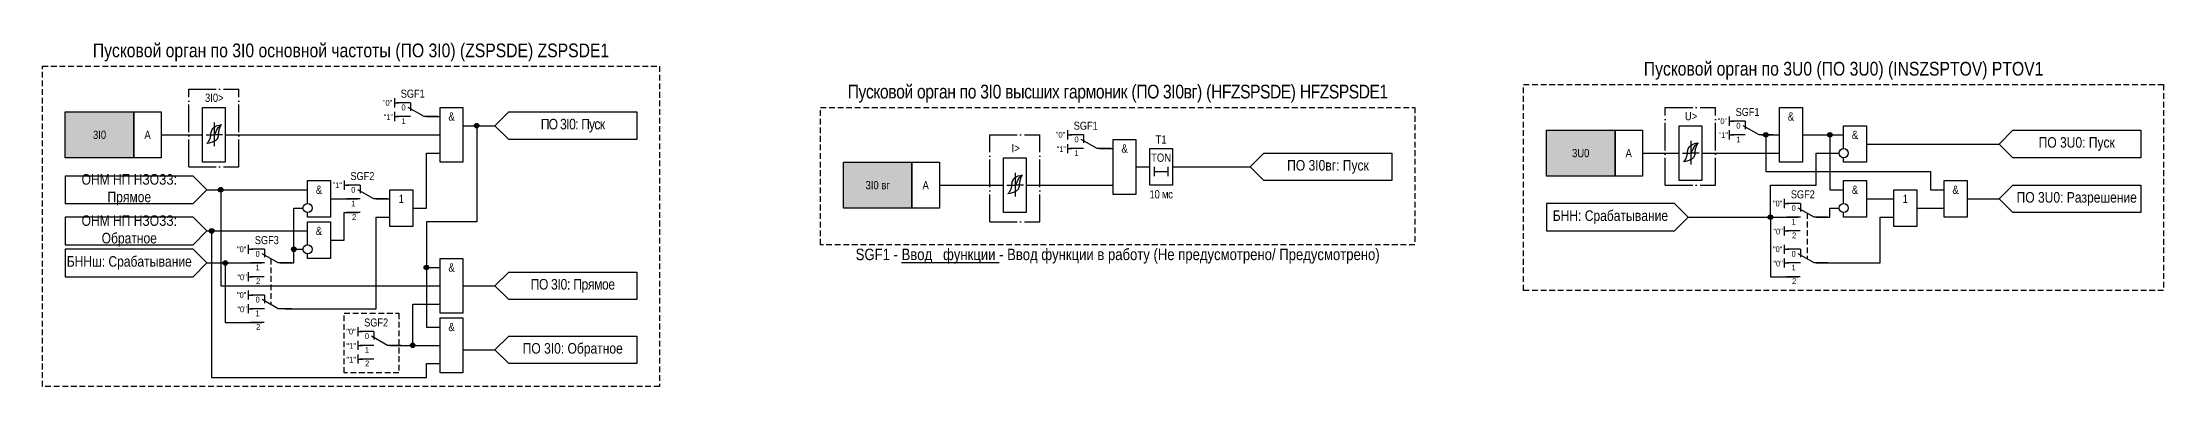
# Model space of a CAD drawing. Header units: millimetres. Extents: x -57 to 1465, y 0 to 506.
# Drawn here: x 294 to 758, y 405 to 480.2 of the extents above; entities that cross this region are included whole.
import ezdxf
from ezdxf.enums import TextEntityAlignment as Align

# ---------------------------------------------------------------- set-up
doc = ezdxf.new("R2010")
doc.units = ezdxf.units.MM
doc.linetypes.add('ACAD_ISO04W100', pattern=[30, 24, -3, 0, -3])
doc.linetypes.add('штриховая2', pattern=[0.375, 0.25, -0.125])
doc.layers.add('TEXT', color=7, linetype='Continuous', lineweight=25)
doc.layers.add('Основная', color=7, linetype='Continuous')
doc.styles.add('1.8_Gost_RD', font='ARIALN.TTF', dxfattribs={"height": 1.8})
doc.styles.add('2.5_Gost_RD', font='ARIALN.TTF', dxfattribs={"height": 2.5})
doc.styles.add('3.5_Gost_RD', font='ARIALN.TTF', dxfattribs={"height": 3.5})
doc.styles.add('Вывод', font='ARIALN.TTF', dxfattribs={"height": 2.5})
doc.styles.add('Компонент', font='ARIALN.TTF', dxfattribs={"height": 3.5})

# ---------------------------------------------------------------- blocks, each defined once
blk = doc.blocks.new('*U70')
at = {"layer": 'Основная', "linetype": 'ACAD_ISO04W100', "ltscale": 0.25}
for p, q in [((0, 0), (11, 0)), ((0, -17), (0, 0)), ((11, -17), (11, 0)), ((0, -17), (11, -17))]:
    blk.add_line(p, q, dxfattribs=at)
at = {"layer": 'Основная', "style": 'Компонент'}
blk.add_attdef('ОУ', text='', height=3.5, dxfattribs=at).set_placement((11, 0), align=Align.MIDDLE_CENTER)
blk = doc.blocks.new('*U81')
at = {"layer": 'Основная', "color": 0}
blk.add_line((0, 0), (7, 4), dxfattribs=at)
at = {"layer": 'Основная', "ltscale": 0.35}
blk.add_line((6, 6), (6, 2.5), dxfattribs=at)
blk = doc.blocks.new('*U92')
at = {"layer": 'Основная', "color": 0}
for p, q in [((-3, 6), (-9, 6)), ((-3, 0), (-9, 0)), ((9, 0), (3, 0))]:
    blk.add_line(p, q, dxfattribs=at)
at = {"layer": 'Основная', "ltscale": 0.25, "xscale": -1}
blk.add_blockref('*U81', (3, 0), dxfattribs=at)
at = {"layer": 'Основная'}
for tag, height, style, p in [('ОУ', 3.5, 'Компонент', (-2, 10)), ('В1', 2.5, 'Вывод', (-13, 6)), ('В2', 2.5, 'Вывод', (-6, 4)), ('В3', 2.5, 'Вывод', (-6, -2))]:
    blk.add_attdef(tag, text='', height=height, dxfattribs=dict(at, style=style)).set_placement(p, align=Align.MIDDLE_CENTER)
blk = doc.blocks.new('*U95')
at = {"layer": 'Основная', "color": 0}
for p, q in [((-3, 6), (-9, 6)), ((-3, 0), (-9, 0)), ((9, 0), (3, 0))]:
    blk.add_line(p, q, dxfattribs=at)
at = {"layer": 'Основная', "ltscale": 0.25, "xscale": -1}
blk.add_blockref('*U81', (3, 0), dxfattribs=at)
at = {"layer": 'Основная'}
for tag, height, style, p in [('ОУ', 3.5, 'Компонент', (-2, 10)), ('В1', 2.5, 'Вывод', (-13, 6)), ('В2', 2.5, 'Вывод', (-6, 4)), ('В3', 2.5, 'Вывод', (-6, -2))]:
    blk.add_attdef(tag, text='', height=height, dxfattribs=dict(at, style=style)).set_placement(p, align=Align.MIDDLE_CENTER)
blk = doc.blocks.new('Точка')
at = {"ltscale": 100}
h = blk.add_hatch(color=256, dxfattribs=at)
h.dxf.hatch_style = 1
edge = h.paths.add_edge_path()
edge.add_arc((0, 0), 0.5, 0, 360)
blk.add_circle((0, 0), 0.5, dxfattribs=at)
blk = doc.blocks.new('*U72')
at = {"layer": 'Основная', "linetype": 'ACAD_ISO04W100', "ltscale": 0.25}
for p, q in [((0, 0), (11, 0)), ((0, -19), (0, 0)), ((11, -19), (11, 0)), ((0, -19), (11, -19))]:
    blk.add_line(p, q, dxfattribs=at)
at = {"layer": 'Основная', "style": 'Компонент'}
blk.add_attdef('ОУ', text='', height=3.5, dxfattribs=at).set_placement((11, 0), align=Align.MIDDLE_CENTER)

msp = doc.modelspace()

# ---------------------------------------------------------------- hatches: boundary and pattern name
at = {"ltscale": 100, "true_color": 0xef8637}
h = msp.add_hatch(color=30, dxfattribs=at)
h.dxf.hatch_style = 1
h.paths.add_polyline_path([(299, 465), (314, 465), (314, 455), (299, 455)])
h = msp.add_hatch(color=30, dxfattribs=at)
h.dxf.hatch_style = 1
h.paths.add_polyline_path([(623, 461), (638, 461), (638, 451), (623, 451)])
h = msp.add_hatch(color=30, dxfattribs=at)
h.dxf.hatch_style = 1
h.paths.add_polyline_path([(469.2135, 453.9991), (484.2135, 453.9991), (484.2135, 443.9991), (469.2135, 443.9991)])

# ---------------------------------------------------------------- linework, layer by layer
at = {"ltscale": 100}
for p, q in [((371, 468), (371, 466)), ((371, 467), (372, 467)), ((371, 465), (371, 463)), ((371, 464), (372, 464)), ((518.2135, 460.9991), (518.2135, 458.9991)), ((518.2135, 459.9991), (519.2135, 459.9991)), ((663, 464), (663, 462)), ((663, 463), (664, 463)), ((663, 461), (663, 459)), ((663, 460), (664, 460)), ((518.2135, 457.9991), (518.2135, 455.9991)), ((518.2135, 456.9991), (519.2135, 456.9991)), ((360, 450), (360, 448)), ((360, 449), (361, 449)), ((675, 446), (675, 444)), ((363.5, 443), (360.5, 443)), ((675, 445), (676, 445)), ((675, 440), (675, 438)), ((675, 439), (676, 439)), ((678.5, 439), (675.5, 439)), ((339, 436), (339, 434)), ((339, 435), (340, 435)), ((675, 436), (675, 434)), ((675, 435), (676, 435)), ((675, 433), (675, 431)), ((675, 432), (676, 432)), ((339, 430), (339, 428)), ((339, 429), (340, 429)), ((342.5, 429), (339.5, 429)), ((678.5, 429), (675.5, 429)), ((339, 426), (339, 424)), ((339, 425), (340, 425)), ((339, 423), (339, 421)), ((339, 422), (340, 422)), ((342.5, 419), (339.5, 419)), ((363, 418), (363, 416)), ((363, 417), (364, 417)), ((363, 415), (363, 413)), ((363, 414), (364, 414)), ((363, 412), (363, 410)), ((363, 411), (364, 411)), ((366.5, 411), (363.5, 411))]:
    msp.add_line(p, q, dxfattribs=at)
at = {"color": 7, "ltscale": 100}
for p, q in [((329.7865, 460.0009), (331.6014, 460.0009)), ((333.4163, 460.0028), (331.6014, 460.0009)), ((652.7865, 456.0009), (654.6014, 456.0009)), ((656.4163, 456.0028), (654.6014, 456.0009)), ((505, 449), (506.8149, 449)), ((508.6298, 449.0019), (506.8149, 449))]:
    msp.add_line(p, q, dxfattribs=at)
for p, q in [((331.6, 462.72), (331.6, 457.52)), ((654.6, 458.72), (654.6, 453.52)), ((506.8135, 451.7191), (506.8135, 446.5191))]:
    msp.add_line(p, q)
at = {"linetype": 'штриховая2', "ltscale": 5}
for points in [[(294, 475), (429, 475), (429, 405), (294, 405)], [(618, 471), (758, 471), (758, 426), (618, 426)], [(464.2135, 465.9991), (594.2135, 465.9991), (594.2135, 435.9991), (464.2135, 435.9991)], [(360, 421), (372, 421), (372, 408), (360, 408)]]:
    msp.add_lwpolyline(points, close=True, dxfattribs=at)
at = {"ltscale": 100}
for points in [[(299, 465), (314, 465), (314, 455), (299, 455)], [(314, 465), (320, 465), (320, 455), (314, 455)], [(329, 466), (334, 466), (334, 454), (329, 454)], [(381, 466), (386, 466), (386, 454), (381, 454)], [(674, 466), (679, 466), (679, 454), (674, 454)], [(623, 461), (638, 461), (638, 451), (623, 451)], [(638, 461), (644, 461), (644, 451), (638, 451)], [(652, 462), (657, 462), (657, 450), (652, 450)], [(504.2135, 454.9991), (509.2135, 454.9991), (509.2135, 442.9991), (504.2135, 442.9991)], [(528.2135, 458.9991), (533.2135, 458.9991), (533.2135, 446.9991), (528.2135, 446.9991)], [(536.2135, 456.9991), (541.2135, 456.9991), (541.2135, 448.9991), (536.2135, 448.9991)], [(469.2135, 453.9991), (484.2135, 453.9991), (484.2135, 443.9991), (469.2135, 443.9991)], [(484.2135, 453.9991), (490.2135, 453.9991), (490.2135, 443.9991), (484.2135, 443.9991)], [(370, 448), (375, 448), (375, 440), (370, 440)], [(699, 448), (704, 448), (704, 440), (699, 440)], [(710, 450), (715, 450), (715, 442), (710, 442)], [(381, 433), (386, 433), (386, 421), (381, 421)], [(381, 420), (386, 420), (386, 408), (381, 408)]]:
    msp.add_lwpolyline(points, close=True, dxfattribs=at)
for points in [[(393, 462), (396, 465), (424, 465), (424, 459), (396, 459), (393, 462)], [(320, 460), (329, 460)], [(334, 460), (381, 460)], [(378, 464), (381, 464)], [(386, 462), (389, 462), (389, 441), (378, 441), (378, 418), (381, 418)], [(386, 462), (389, 462), (389, 441), (378, 441), (378, 431), (381, 431)], [(386, 462), (393, 462)], [(670, 460), (674, 460)], [(670, 460), (671, 460), (671, 452), (707, 452), (707, 448), (710, 448)], [(679, 460), (688, 460)], [(679, 460), (685, 460), (685, 448), (688, 448)], [(688, 457), (688, 462), (693, 462), (693, 454), (688, 454), (688, 455)], [(722, 458), (725, 461), (753, 461), (753, 455), (725, 455), (722, 458)], [(375, 444), (378, 444), (378, 456), (381, 456)], [(525.2135, 456.9991), (528.2135, 456.9991)], [(558.2135, 452.9991), (561.2135, 455.9991), (589.2135, 455.9991), (589.2135, 449.9991), (561.2135, 449.9991), (558.2135, 452.9991)], [(644, 456), (652, 456)], [(654, 442), (672, 442), (672, 449), (682, 449), (682, 456), (687, 456)], [(657, 456), (674, 456)], [(693, 458), (722, 458)], [(330, 448), (327, 451), (299, 451), (299, 445), (327, 445), (330, 448)], [(533.2135, 452.9991), (536.2135, 452.9991)], [(537.2135, 452.9991), (537.2135, 450.9991)], [(537.2135, 451.9991), (540.2135, 451.9991)], [(540.2135, 452.9991), (540.2135, 450.9991)], [(541.2135, 452.9991), (558.2135, 452.9991)], [(330, 448), (352, 448)], [(330, 448), (333, 448), (333, 427), (381, 427)], [(352, 445), (352, 450), (357, 450), (357, 442), (352, 442), (352, 443)], [(357, 446), (363, 446)], [(367, 446), (370, 446)], [(490.2135, 448.9991), (504.2135, 448.9991)], [(509.2135, 448.9991), (528.2135, 448.9991)], [(688, 445), (688, 450), (693, 450), (693, 442), (688, 442), (688, 442)], [(693, 446), (699, 446)], [(715, 446), (722, 446)], [(722, 446), (725, 449), (753, 449), (753, 443), (725, 443), (722, 446)], [(330, 439), (327, 442), (299, 442), (299, 436), (327, 436), (330, 439)], [(346, 432), (349, 432), (349, 444), (351, 444)], [(347, 422), (367, 422), (367, 442), (370, 442)], [(352, 436), (352, 441), (357, 441), (357, 433), (352, 433), (352, 434)], [(357, 437), (360, 437), (360, 443), (363, 443)], [(654, 442), (651, 445), (623, 445), (623, 439), (651, 439), (654, 442)], [(654, 442), (678, 442)], [(654, 442), (672, 442), (672, 429), (678, 429)], [(682, 442), (685, 442), (685, 444), (687, 444)], [(682, 432), (696, 432), (696, 442), (699, 442)], [(688, 442), (688, 443)], [(704, 444), (710, 444)], [(330, 439), (331, 439), (331, 407), (378, 407), (378, 410), (381, 410)], [(330, 439), (352, 439)], [(330, 432), (327, 435), (299, 435), (299, 429), (327, 429), (330, 432)], [(330, 432), (342, 432)], [(330, 432), (334, 432), (334, 419), (342, 419)], [(346, 432), (349, 432), (349, 435), (351, 435)], [(386, 427), (393, 427)], [(393, 427), (396, 430), (424, 430), (424, 424), (396, 424), (393, 427)], [(371, 414), (375, 414), (375, 423), (381, 423)], [(370, 414), (381, 414)], [(386, 413), (393, 413)], [(393, 413), (396, 416), (424, 416), (424, 410), (396, 410), (393, 413)]]:
    msp.add_lwpolyline(points, dxfattribs=at)
at = {"linetype": 'штриховая2', "ltscale": 5}
for points in [[(680, 442.9065), (680, 432.9065)], [(344, 432.9065), (344, 422.9065)]]:
    msp.add_lwpolyline(points, dxfattribs=at)
at = {"ltscale": 100}
for centre in [(688, 456), (352, 444), (688, 444), (352, 435)]:
    msp.add_circle(centre, 1, dxfattribs=at)
for points in [[(330.8, 459.92), (330.6, 459.1319), (330, 458.12)], [(332.4795, 459.92), (332.2473, 459.1319), (331.7586, 458.6696), (330, 458.12)], [(330.8, 459.92), (330.9527, 460.7081), (331.4415, 461.5439), (333.2, 462.257)], [(331.6014, 460.0009), (332, 460.72), (332.4669, 461.5973), (333.2, 462.257)], [(332.4795, 459.92), (332.6, 460.7081), (332.8118, 461.5439), (333.2, 462.257)], [(653.8, 455.92), (653.6, 455.1319), (653, 454.12)], [(655.4795, 455.92), (655.2473, 455.1319), (654.7586, 454.6696), (653, 454.12)], [(653.8, 455.92), (653.9527, 456.7081), (654.4415, 457.5439), (656.2, 458.257)], [(654.6014, 456.0009), (655, 456.72), (655.4669, 457.5973), (656.2, 458.257)], [(655.4795, 455.92), (655.6, 456.7081), (655.8118, 457.5439), (656.2, 458.257)], [(506.0135, 448.9191), (506.1662, 449.7072), (506.6549, 450.5429), (508.4135, 451.256)], [(506.8149, 449), (507.2135, 449.7191), (507.6804, 450.5964), (508.4135, 451.256)], [(507.6929, 448.9191), (507.8135, 449.7072), (508.0253, 450.5429), (508.4135, 451.256)], [(506.0135, 448.9191), (505.8135, 448.131), (505.2135, 447.1191)], [(507.6929, 448.9191), (507.4608, 448.131), (506.972, 447.6686), (505.2135, 447.1191)]]:
    msp.add_spline(points, degree=3)

# ---------------------------------------------------------------- block references
for p in [(389, 462), (333, 448), (331, 439), (334, 432), (349, 435), (378, 431), (375, 414)]:
    msp.add_blockref('Точка', p, dxfattribs=at)
at = {"color": 6, "ltscale": 100}
for p in [(671, 460), (685, 460), (672, 442)]:
    msp.add_blockref('Точка', p, dxfattribs=at)
at = {"layer": 'Основная', "ltscale": 0.25}
for name, p in [('*U70', (326, 470)), ('*U70', (649, 466)), ('*U72', (501.2134, 459.9991))]:
    msp.add_blockref(name, p, dxfattribs=at)
at = {"layer": 'Основная', "ltscale": 0.25, "xscale": 0.5, "yscale": 0.5, "zscale": 0.5}
for name, p, values in [('*U92', (376, 464), {'ОУ': 'SGF1', 'В1': '"0"', 'В2': '0', 'В3': '1'}), ('*U92', (668, 460), {'ОУ': 'SGF1', 'В1': '"0"', 'В2': '0', 'В3': '1'}), ('*U92', (523.2135, 456.9991), {'ОУ': 'SGF1', 'В1': '"0"', 'В2': '0', 'В3': '1'}), ('*U92', (365, 446), {'ОУ': 'SGF2', 'В1': '"1"', 'В2': '0', 'В3': '1'}), ('*U95', (680.0863, 442), {'ОУ': 'SGF2', 'В1': '"0"', 'В2': '0', 'В3': '1'}), ('*U95', (344.0863, 432), {'ОУ': 'SGF3', 'В1': '"0"', 'В2': '0', 'В3': '1'}), ('*U92', (368, 414), {'ОУ': 'SGF2', 'В1': '"0"', 'В2': '0', 'В3': '1'})]:
    msp.add_blockref(name, p, dxfattribs=at).add_auto_attribs(values)
at = {"layer": 'Основная', "ltscale": 0.25}
ref = msp.add_blockref('*U95', (680.0863, 432), dxfattribs=dict(at, xscale=0.5, yscale=0.5, zscale=0.5))
ref.add_attrib('В1', '"0"', dxfattribs={"height": 1.25, "style": 'Вывод'}).set_placement((673.5863, 435), align=Align.MIDDLE_CENTER)
ref.add_attrib('В2', '0', dxfattribs={"height": 1.25, "style": 'Вывод'}).set_placement((677.0863, 434), align=Align.MIDDLE_CENTER)
ref.add_attrib('В3', '1', dxfattribs={"height": 1.25, "style": 'Вывод'}).set_placement((677.0863, 431), align=Align.MIDDLE_CENTER)
ref = msp.add_blockref('*U95', (344.0863, 422), dxfattribs=dict(at, xscale=0.5, yscale=0.5, zscale=0.5))
ref.add_attrib('В1', '"0"', dxfattribs={"height": 1.25, "style": 'Вывод'}).set_placement((337.5863, 425), align=Align.MIDDLE_CENTER)
ref.add_attrib('В2', '0', dxfattribs={"height": 1.25, "style": 'Вывод'}).set_placement((341.0863, 424), align=Align.MIDDLE_CENTER)
ref.add_attrib('В3', '1', dxfattribs={"height": 1.25, "style": 'Вывод'}).set_placement((341.0863, 421), align=Align.MIDDLE_CENTER)

# ---------------------------------------------------------------- texts
at = {"color": 30, "ltscale": 100, "attachment_point": 5, "style": '3.5_Gost_RD'}
for s, insert, char_height, width in [('Пусковой орган по 3I0 основной частоты (ПО 3I0) (ZSPSDE) {\\C6;ZSPSDE1}', (361.5, 478), 3, 135), ('Пусковой орган по 3U0 (ПО 3U0) (INSZSPTOV) {\\C6;PTOV1}', (688, 474), 3, 140), ('{\\T0.95;Пусковой орган по 3I0 высших гармоник (ПО 3I0вг) (HFZSPSDE) \\C6;HFZSPSDE1}', (529.2135, 468.9991), 3, 130), ('SGF1 - {\\LВвод _функции} - Ввод функции в работу (Не предусмотрено/ Предусмотрено)', (529.2135, 433.4991), 2.5, 130)]:
    msp.add_mtext(s, dxfattribs=dict(at, insert=insert, char_height=char_height, width=width))
at = {"color": 7, "ltscale": 100, "char_height": 1.8, "attachment_point": 1, "style": '1.8_Gost_RD'}
for s, width, insert in [('\\pi3.56371;3I0>', 11, (326, 469)), ('\\pi4.2912;U>', 11, (649, 465)), ('I>', 9, (506, 457.9991))]:
    msp.add_mtext_dynamic_manual_height_columns(s, width=width, gutter_width=17.5, heights=[0], dxfattribs=dict(at, insert=insert))
at = {"ltscale": 100, "char_height": 1.25, "attachment_point": 1, "style": '3.5_Gost_RD'}
for s, insert in [('"1"', (368.6415, 464.4962)), ('"1"', (660.64, 460.5625)), ('"1"', (515.859, 457.4953)), ('2', (361.7353, 442.6607)), ('"0"', (672.6415, 439.4962)), ('2', (676.7353, 438.6607)), ('"0"', (672.6415, 432.4962)), ('"0"', (336.6415, 429.4962)), ('2', (340.7353, 428.6607)), ('2', (676.7353, 428.6607)), ('"0"', (336.6415, 422.4962)), ('2', (340.7353, 418.6607)), ('"1"', (360.5, 414.4962)), ('"1"', (360.5, 411.4962)), ('2', (364.5907, 410.6607))]:
    msp.add_mtext_dynamic_manual_height_columns(s, width=2, gutter_width=17.5, heights=[0], dxfattribs=dict(at, insert=insert))
at = {"ltscale": 100, "char_height": 1.8, "attachment_point": 5}
for s, insert, width, style in [('&', (383.5, 464), 5, '2.5_Gost_RD'), ('&', (676.5, 464), 5, '2.5_Gost_RD'), ('3I0', (306.5, 460), 15, '1.8_Gost_RD'), ('А', (317, 460), 6, '1.8_Gost_RD'), ('T1', (538.7135, 458.9991), 5, '2.5_Gost_RD'), ('&', (690.5, 460), 5, '2.5_Gost_RD'), ('&', (530.7135, 456.9991), 5, '2.5_Gost_RD'), ('TON', (538.7135, 454.9991), 5, '2.5_Gost_RD'), ('3U0', (630.5, 456), 15, '1.8_Gost_RD'), ('А', (641, 456), 6, '1.8_Gost_RD'), ('&', (354.5, 448), 5, '2.5_Gost_RD'), ('1', (372.5, 446), 5, '2.5_Gost_RD'), ('3I0 вг', (476.7135, 448.9991), 15, '1.8_Gost_RD'), ('А', (487.2135, 448.9991), 6, '1.8_Gost_RD'), ('{\\T0.95;10 мс}', (538.7135, 446.9991), 5, '2.5_Gost_RD'), ('&', (690.5, 448), 5, '2.5_Gost_RD'), ('1', (701.5, 446), 5, '2.5_Gost_RD'), ('&', (712.5, 448), 5, '2.5_Gost_RD'), ('&', (354.5, 439), 5, '2.5_Gost_RD'), ('&', (383.5, 431), 5, '2.5_Gost_RD'), ('&', (383.5, 418), 5, '2.5_Gost_RD')]:
    msp.add_mtext(s, dxfattribs=dict(at, insert=insert, width=width, style=style))
at = {"layer": 'TEXT', "ltscale": 100, "char_height": 2.3, "width": 28, "attachment_point": 5, "style": '2.5_Gost_RD'}
for s, insert in [('{\\T0.9;ПО 3I0: Пуск}', (410, 462)), ('ПО 3U0: Пуск', (739, 458)), ('ОНМ НП НЗОЗЗ: Прямое', (313, 448)), ('ПО 3I0вг: Пуск', (575.2135, 452.9991)), ('ПО 3U0: Разрешение', (739, 446)), ('ОНМ НП НЗОЗЗ: Обратное', (313, 439)), ('БНН: Срабатывание', (637, 442)), ('БННш: Срабатывание', (313, 432)), ('{\\T0.95;ПО 3I0: Прямое}', (410, 427)), ('ПО 3I0: Обратное', (410, 413))]:
    msp.add_mtext(s, dxfattribs=dict(at, insert=insert))

doc.saveas('drawing.dxf')
